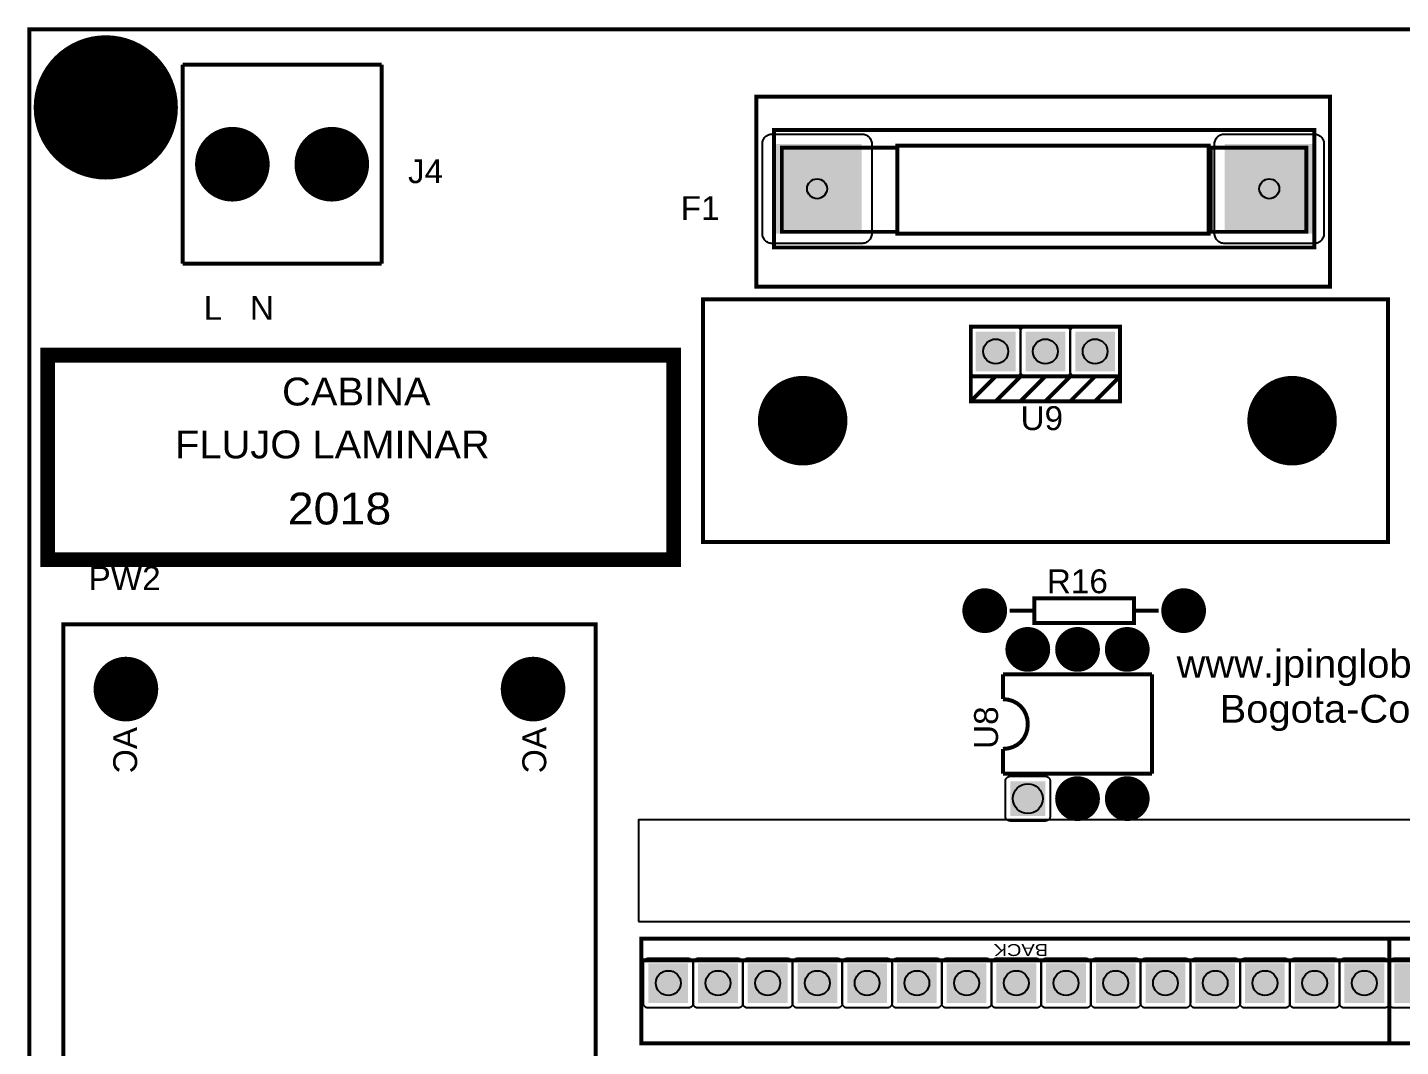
# Model space of a CAD drawing. Header units: inches. Extents: x -2.6 to 2.6, y -2.07 to 2.07.
# Drawn here: x -2.601 to 0.161, y 0.022 to 2.071 of the extents above; entities that cross this region are included whole.
import ezdxf

# ---------------------------------------------------------------- set-up
doc = ezdxf.new("R2010")
doc.units = ezdxf.units.IN
doc.layers.get('0').update_dxf_attribs({"linetype": 'CONTINUOUS'})

# ---------------------------------------------------------------- blocks, each defined once
blk = doc.blocks.new('EPAD')
at = {"const_width": 0.5}
blk.add_lwpolyline([(-0.25, 0, 1), (0.25, 0, 1)], format="xyb", close=True, dxfattribs=at)
blk = doc.blocks.new('RPAD')
blk.add_trace([(-0.5, -0.5), (-0.5, 0.5), (0.5, -0.5), (0.5, 0.5)])

msp = doc.modelspace()

# ---------------------------------------------------------------- linework, layer by layer
for points, const_width in [([(-2.596772, -1.972047), (2.596772, -1.972047), (2.596772, 2.066535), (-2.596772, 2.066535), (-2.596772, -1.972047)], 0.008), ([(-2.596772, -1.972047), (2.596772, -1.972047), (2.596772, 2.066535), (-2.596772, 2.066535), (-2.596772, -1.972047)], 0.008), ([(-2.596772, -1.972047), (2.596772, -1.972047), (2.596772, 2.066535), (-2.596772, 2.066535), (-2.596772, -1.972047)], 0.008), ([(-2.288685, 1.995543), (-2.288685, 1.595543)], 0.008), ([(-2.288685, 1.995543), (-1.888685, 1.995543)], 0.008), ([(-2.288685, 1.995543), (-2.288685, 1.595543)], 0.008), ([(-2.288685, 1.995543), (-1.888685, 1.995543)], 0.008), ([(-2.288685, 1.995543), (-2.288685, 1.595543)], 0.008), ([(-2.288685, 1.995543), (-1.888685, 1.995543)], 0.008), ([(-1.888685, 1.995543), (-1.888685, 1.595543)], 0.008), ([(-1.888685, 1.995543), (-1.888685, 1.595543)], 0.008), ([(-1.888685, 1.995543), (-1.888685, 1.595543)], 0.008), ([(-1.134787, 1.549433), (0.018756, 1.549433), (0.018756, 1.931323), (-1.134787, 1.931323), (-1.134787, 1.549433)], 0.008), ([(-1.134787, 1.549433), (0.018756, 1.549433), (0.018756, 1.931323), (-1.134787, 1.931323), (-1.134787, 1.549433)], 0.008), ([(-1.134787, 1.549433), (0.018756, 1.549433), (0.018756, 1.931323), (-1.134787, 1.931323), (-1.134787, 1.549433)], 0.008), ([(-1.099354, 1.628173), (-0.01274, 1.628173), (-0.01274, 1.864394), (-1.099354, 1.864394), (-1.099354, 1.628173)], 0.008), ([(-1.099354, 1.628173), (-0.01274, 1.628173), (-0.01274, 1.864394), (-1.099354, 1.864394), (-1.099354, 1.628173)], 0.008), ([(-1.099354, 1.628173), (-0.01274, 1.628173), (-0.01274, 1.864394), (-1.099354, 1.864394), (-1.099354, 1.628173)], 0.008), ([(-1.083606, 1.659669), (-0.851323, 1.659669), (-0.851323, 1.828961), (-1.083606, 1.828961), (-1.083606, 1.659669)], 0.008), ([(-1.083606, 1.659669), (-0.851323, 1.659669), (-0.851323, 1.828961), (-1.083606, 1.828961), (-1.083606, 1.659669)], 0.008), ([(-1.083606, 1.659669), (-0.851323, 1.659669), (-0.851323, 1.828961), (-1.083606, 1.828961), (-1.083606, 1.659669)], 0.008), ([(-0.851323, 1.655732), (-0.225339, 1.655732), (-0.225339, 1.832898), (-0.851323, 1.832898), (-0.851323, 1.655732)], 0.008), ([(-0.851323, 1.655732), (-0.225339, 1.655732), (-0.225339, 1.832898), (-0.851323, 1.832898), (-0.851323, 1.655732)], 0.008), ([(-0.851323, 1.655732), (-0.225339, 1.655732), (-0.225339, 1.832898), (-0.851323, 1.832898), (-0.851323, 1.655732)], 0.008), ([(-0.221402, 1.659669), (-0.028488, 1.659669), (-0.028488, 1.828961), (-0.221402, 1.828961), (-0.221402, 1.659669)], 0.008), ([(-0.221402, 1.659669), (-0.028488, 1.659669), (-0.028488, 1.828961), (-0.221402, 1.828961), (-0.221402, 1.659669)], 0.008), ([(-0.221402, 1.659669), (-0.028488, 1.659669), (-0.028488, 1.828961), (-0.221402, 1.828961), (-0.221402, 1.659669)], 0.008), ([(-2.288685, 1.595543), (-1.888685, 1.595543)], 0.008), ([(-2.288685, 1.595543), (-1.888685, 1.595543)], 0.008), ([(-2.288685, 1.595543), (-1.888685, 1.595543)], 0.008), ([(-1.242441, 1.035827), (0.135512, 1.035827), (0.135512, 1.524016), (-1.242441, 1.524016), (-1.242441, 1.035827)], 0.008), ([(-1.242441, 1.035827), (0.135512, 1.035827), (0.135512, 1.524016), (-1.242441, 1.524016), (-1.242441, 1.035827)], 0.008), ([(-1.242441, 1.035827), (0.135512, 1.035827), (0.135512, 1.524016), (-1.242441, 1.524016), (-1.242441, 1.035827)], 0.008), ([(-0.703465, 1.369094), (-0.403465, 1.369094), (-0.403465, 1.469094), (-0.703465, 1.469094), (-0.703465, 1.369094)], 0.008), ([(-0.703465, 1.369094), (-0.403465, 1.369094), (-0.403465, 1.469094), (-0.703465, 1.469094), (-0.703465, 1.369094)], 0.008), ([(-0.703465, 1.369094), (-0.403465, 1.369094), (-0.403465, 1.469094), (-0.703465, 1.469094), (-0.703465, 1.369094)], 0.008), ([(-2.56011, 1.000535), (-1.301197, 1.000535), (-1.301197, 1.411535), (-2.56011, 1.411535), (-2.56011, 1.000535)], 0.03), ([(-2.56011, 1.000535), (-1.301197, 1.000535), (-1.301197, 1.411535), (-2.56011, 1.411535), (-2.56011, 1.000535)], 0.03), ([(-2.56011, 1.000535), (-1.301197, 1.000535), (-1.301197, 1.411535), (-2.56011, 1.411535), (-2.56011, 1.000535)], 0.03), ([(-0.403465, 1.369094), (-0.403465, 1.319094), (-0.703465, 1.319094), (-0.703465, 1.369094)], 0.008), ([(-0.653465, 1.369094), (-0.703465, 1.319094)], 0.008), ([(-0.403465, 1.369094), (-0.403465, 1.319094), (-0.703465, 1.319094), (-0.703465, 1.369094)], 0.008), ([(-0.653465, 1.369094), (-0.703465, 1.319094)], 0.008), ([(-0.403465, 1.369094), (-0.403465, 1.319094), (-0.703465, 1.319094), (-0.703465, 1.369094)], 0.008), ([(-0.653465, 1.369094), (-0.703465, 1.319094)], 0.008), ([(-0.603465, 1.369094), (-0.653465, 1.319094)], 0.008), ([(-0.603465, 1.369094), (-0.653465, 1.319094)], 0.008), ([(-0.603465, 1.369094), (-0.653465, 1.319094)], 0.008), ([(-0.553465, 1.369094), (-0.603465, 1.319094)], 0.008), ([(-0.553465, 1.369094), (-0.603465, 1.319094)], 0.008), ([(-0.553465, 1.369094), (-0.603465, 1.319094)], 0.008), ([(-0.503465, 1.369094), (-0.553465, 1.319094)], 0.008), ([(-0.503465, 1.369094), (-0.553465, 1.319094)], 0.008), ([(-0.503465, 1.369094), (-0.553465, 1.319094)], 0.008), ([(-0.453465, 1.369094), (-0.503465, 1.319094)], 0.008), ([(-0.453465, 1.369094), (-0.503465, 1.319094)], 0.008), ([(-0.453465, 1.369094), (-0.503465, 1.319094)], 0.008), ([(-0.403465, 1.369094), (-0.453465, 1.319094)], 0.008), ([(-0.403465, 1.369094), (-0.453465, 1.319094)], 0.008), ([(-0.403465, 1.369094), (-0.453465, 1.319094)], 0.008), ([(-0.575512, 0.873031), (-0.375512, 0.873031), (-0.375512, 0.923031), (-0.575512, 0.923031), (-0.575512, 0.873031)], 0.008), ([(-0.575512, 0.873031), (-0.375512, 0.873031), (-0.375512, 0.923031), (-0.575512, 0.923031), (-0.575512, 0.873031)], 0.008), ([(-0.575512, 0.873031), (-0.375512, 0.873031), (-0.375512, 0.923031), (-0.575512, 0.923031), (-0.575512, 0.873031)], 0.008), ([(-0.625512, 0.898031), (-0.575512, 0.898031)], 0.008), ([(-0.625512, 0.898031), (-0.575512, 0.898031)], 0.008), ([(-0.625512, 0.898031), (-0.575512, 0.898031)], 0.008), ([(-0.375512, 0.898031), (-0.325512, 0.898031)], 0.008), ([(-0.375512, 0.898031), (-0.325512, 0.898031)], 0.008), ([(-0.375512, 0.898031), (-0.325512, 0.898031)], 0.008), ([(-2.528756, -1.192772), (-1.45789, -1.192772), (-1.45789, 0.87022), (-2.528756, 0.87022), (-2.528756, -1.192772)], 0.008), ([(-2.528756, -1.192772), (-1.45789, -1.192772), (-1.45789, 0.87022), (-2.528756, 0.87022), (-2.528756, -1.192772)], 0.008), ([(-2.528756, -1.192772), (-1.45789, -1.192772), (-1.45789, 0.87022), (-2.528756, 0.87022), (-2.528756, -1.192772)], 0.008), ([(-0.638898, 0.720079), (-0.638898, 0.770079)], 0.008), ([(-0.638898, 0.770079), (-0.338898, 0.770079)], 0.008), ([(-0.638898, 0.720079), (-0.638898, 0.770079)], 0.008), ([(-0.638898, 0.770079), (-0.338898, 0.770079)], 0.008), ([(-0.638898, 0.720079), (-0.638898, 0.770079)], 0.008), ([(-0.638898, 0.770079), (-0.338898, 0.770079)], 0.008), ([(-0.338898, 0.570079), (-0.338898, 0.770079)], 0.008), ([(-0.338898, 0.570079), (-0.338898, 0.770079)], 0.008), ([(-0.338898, 0.570079), (-0.338898, 0.770079)], 0.008), ([(-0.588898, 0.670079), (-0.589857, 0.680266), (-0.592632, 0.689704), (-0.597072, 0.698204), (-0.603023, 0.705579), (-0.610333, 0.711641), (-0.618851, 0.716204), (-0.628423, 0.719079), (-0.638898, 0.720079)], 0.008), ([(-0.588898, 0.670079), (-0.589857, 0.680266), (-0.592632, 0.689704), (-0.597072, 0.698204), (-0.603023, 0.705579), (-0.610333, 0.711641), (-0.618851, 0.716204), (-0.628423, 0.719079), (-0.638898, 0.720079)], 0.008), ([(-0.588898, 0.670079), (-0.589857, 0.680266), (-0.592632, 0.689704), (-0.597072, 0.698204), (-0.603023, 0.705579), (-0.610333, 0.711641), (-0.618851, 0.716204), (-0.628423, 0.719079), (-0.638898, 0.720079)], 0.008), ([(-0.588898, 0.670079), (-0.589857, 0.659604), (-0.592632, 0.650032), (-0.597072, 0.641514), (-0.603023, 0.634204), (-0.610333, 0.628253), (-0.618851, 0.623813), (-0.628423, 0.621038), (-0.638898, 0.620079)], 0.008), ([(-0.588898, 0.670079), (-0.589857, 0.659604), (-0.592632, 0.650032), (-0.597072, 0.641514), (-0.603023, 0.634204), (-0.610333, 0.628253), (-0.618851, 0.623813), (-0.628423, 0.621038), (-0.638898, 0.620079)], 0.008), ([(-0.588898, 0.670079), (-0.589857, 0.659604), (-0.592632, 0.650032), (-0.597072, 0.641514), (-0.603023, 0.634204), (-0.610333, 0.628253), (-0.618851, 0.623813), (-0.628423, 0.621038), (-0.638898, 0.620079)], 0.008), ([(-0.638898, 0.570079), (-0.638898, 0.620079)], 0.008), ([(-0.638898, 0.570079), (-0.638898, 0.620079)], 0.008), ([(-0.638898, 0.570079), (-0.638898, 0.620079)], 0.008), ([(-0.638898, 0.570079), (-0.338898, 0.570079)], 0.008), ([(-0.638898, 0.570079), (-0.338898, 0.570079)], 0.008), ([(-0.638898, 0.570079), (-0.338898, 0.570079)], 0.008), ([(-1.366008, 0.028323), (0.237992, 0.028323), (0.237992, 0.238559), (-1.366008, 0.238559), (-1.366008, 0.028323)], 0.008), ([(-1.366008, 0.028323), (0.237992, 0.028323), (0.237992, 0.238559), (-1.366008, 0.238559), (-1.366008, 0.028323)], 0.008), ([(-1.366008, 0.028323), (0.237992, 0.028323), (0.237992, 0.238559), (-1.366008, 0.238559), (-1.366008, 0.028323)], 0.008), ([(0.137992, 0.03226), (0.137992, 0.234622)], 0.008), ([(0.137992, 0.03226), (0.137992, 0.234622)], 0.008), ([(0.137992, 0.03226), (0.137992, 0.234622)], 0.008), ([(0.235236, 0.195252), (-1.363189, 0.195252)], 0.008), ([(0.235236, 0.195252), (-1.363189, 0.195252)], 0.008), ([(0.235236, 0.195252), (-1.363189, 0.195252)], 0.008)]:
    msp.add_lwpolyline(points, dxfattribs=dict(const_width=const_width))
for points in [[(-1.10274, 1.856283), (-0.92274, 1.856283), (-0.920661, 1.856182), (-0.918651, 1.855885), (-0.916717, 1.855402), (-0.914869, 1.854741), (-0.913117, 1.853911), (-0.911468, 1.852922), (-0.909933, 1.851782), (-0.908521, 1.850502), (-0.907241, 1.84909), (-0.906102, 1.847556), (-0.905113, 1.845907), (-0.904283, 1.844155), (-0.903622, 1.842307), (-0.903138, 1.840373), (-0.902841, 1.838362), (-0.90274, 1.836283), (-0.90274, 1.656283), (-0.902841, 1.654205), (-0.903138, 1.652194), (-0.903622, 1.65026), (-0.904283, 1.648412), (-0.905113, 1.64666), (-0.906102, 1.645011), (-0.907241, 1.643477), (-0.908521, 1.642065), (-0.909933, 1.640785), (-0.911468, 1.639645), (-0.913117, 1.638656), (-0.914869, 1.637826), (-0.916717, 1.637165), (-0.918651, 1.636681), (-0.920661, 1.636385), (-0.92274, 1.636283), (-1.10274, 1.636283), (-1.104819, 1.636385), (-1.10683, 1.636681), (-1.108763, 1.637165), (-1.110611, 1.637826), (-1.112364, 1.638656), (-1.114012, 1.639645), (-1.115547, 1.640785), (-1.116959, 1.642065), (-1.118239, 1.643477), (-1.119378, 1.645011), (-1.120367, 1.64666), (-1.121197, 1.648412), (-1.121859, 1.65026), (-1.122342, 1.652194), (-1.122639, 1.654205), (-1.12274, 1.656283), (-1.12274, 1.836283), (-1.122639, 1.838362), (-1.122342, 1.840373), (-1.121859, 1.842307), (-1.121197, 1.844155), (-1.120367, 1.845907), (-1.119378, 1.847556), (-1.118239, 1.84909), (-1.116959, 1.850502), (-1.115547, 1.851782), (-1.114012, 1.852922), (-1.112364, 1.853911), (-1.110611, 1.854741), (-1.108763, 1.855402), (-1.10683, 1.855885), (-1.104819, 1.856182), (-1.10274, 1.856283)], [(-0.193291, 1.856283), (-0.013291, 1.856283), (-0.011213, 1.856182), (-0.009202, 1.855885), (-0.007268, 1.855402), (-0.00542, 1.854741), (-0.003668, 1.853911), (-0.002019, 1.852922), (-0.000485, 1.851782), (0.000928, 1.850502), (0.002208, 1.84909), (0.003347, 1.847556), (0.004336, 1.845907), (0.005166, 1.844155), (0.005827, 1.842307), (0.006311, 1.840373), (0.006607, 1.838362), (0.006709, 1.836283), (0.006709, 1.656283), (0.006607, 1.654205), (0.006311, 1.652194), (0.005827, 1.65026), (0.005166, 1.648412), (0.004336, 1.64666), (0.003347, 1.645011), (0.002208, 1.643477), (0.000928, 1.642065), (-0.000485, 1.640785), (-0.002019, 1.639645), (-0.003668, 1.638656), (-0.00542, 1.637826), (-0.007268, 1.637165), (-0.009202, 1.636681), (-0.011213, 1.636385), (-0.013291, 1.636283), (-0.193291, 1.636283), (-0.19537, 1.636385), (-0.197381, 1.636681), (-0.199315, 1.637165), (-0.201163, 1.637826), (-0.202915, 1.638656), (-0.204563, 1.639645), (-0.206098, 1.640785), (-0.20751, 1.642065), (-0.208791, 1.643477), (-0.20993, 1.645011), (-0.210919, 1.64666), (-0.211748, 1.648412), (-0.21241, 1.65026), (-0.212893, 1.652194), (-0.21319, 1.654205), (-0.213291, 1.656283), (-0.213291, 1.836283), (-0.21319, 1.838362), (-0.212893, 1.840373), (-0.21241, 1.842307), (-0.211748, 1.844155), (-0.210919, 1.845907), (-0.20993, 1.847556), (-0.208791, 1.84909), (-0.20751, 1.850502), (-0.206098, 1.851782), (-0.204563, 1.852922), (-0.202915, 1.853911), (-0.201163, 1.854741), (-0.199315, 1.855402), (-0.197381, 1.855885), (-0.19537, 1.856182), (-0.193291, 1.856283)], [(-0.613465, 1.369094), (-0.693465, 1.369094), (-0.694504, 1.369145), (-0.695509, 1.369293), (-0.696476, 1.369535), (-0.6974, 1.369866), (-0.698276, 1.370281), (-0.6991, 1.370776), (-0.699868, 1.371345), (-0.700574, 1.371985), (-0.701214, 1.372691), (-0.701783, 1.373459), (-0.702278, 1.374283), (-0.702693, 1.375159), (-0.703024, 1.376083), (-0.703266, 1.37705), (-0.703414, 1.378055), (-0.703465, 1.379094), (-0.703465, 1.459094), (-0.703414, 1.460134), (-0.703266, 1.461139), (-0.703024, 1.462106), (-0.702693, 1.46303), (-0.702278, 1.463906), (-0.701783, 1.46473), (-0.701214, 1.465498), (-0.700574, 1.466204), (-0.699868, 1.466844), (-0.6991, 1.467413), (-0.698276, 1.467908), (-0.6974, 1.468323), (-0.696476, 1.468654), (-0.695509, 1.468896), (-0.694504, 1.469044), (-0.693465, 1.469094), (-0.613465, 1.469094), (-0.612425, 1.469044), (-0.61142, 1.468896), (-0.610453, 1.468654), (-0.609529, 1.468323), (-0.608653, 1.467908), (-0.607829, 1.467413), (-0.607061, 1.466844), (-0.606355, 1.466204), (-0.605715, 1.465498), (-0.605146, 1.46473), (-0.604651, 1.463906), (-0.604236, 1.46303), (-0.603906, 1.462106), (-0.603663, 1.461139), (-0.603515, 1.460134), (-0.603465, 1.459094), (-0.603465, 1.379094), (-0.603515, 1.378055), (-0.603663, 1.37705), (-0.603906, 1.376083), (-0.604236, 1.375159), (-0.604651, 1.374283), (-0.605146, 1.373459), (-0.605715, 1.372691), (-0.606355, 1.371985), (-0.607061, 1.371345), (-0.607829, 1.370776), (-0.608653, 1.370281), (-0.609529, 1.369866), (-0.610453, 1.369535), (-0.61142, 1.369293), (-0.612425, 1.369145), (-0.613465, 1.369094)], [(-0.513465, 1.369094), (-0.593465, 1.369094), (-0.594504, 1.369145), (-0.595509, 1.369293), (-0.596476, 1.369535), (-0.5974, 1.369866), (-0.598276, 1.370281), (-0.5991, 1.370776), (-0.599868, 1.371345), (-0.600574, 1.371985), (-0.601214, 1.372691), (-0.601783, 1.373459), (-0.602278, 1.374283), (-0.602693, 1.375159), (-0.603024, 1.376083), (-0.603266, 1.37705), (-0.603414, 1.378055), (-0.603465, 1.379094), (-0.603465, 1.459094), (-0.603414, 1.460134), (-0.603266, 1.461139), (-0.603024, 1.462106), (-0.602693, 1.46303), (-0.602278, 1.463906), (-0.601783, 1.46473), (-0.601214, 1.465498), (-0.600574, 1.466204), (-0.599868, 1.466844), (-0.5991, 1.467413), (-0.598276, 1.467908), (-0.5974, 1.468323), (-0.596476, 1.468654), (-0.595509, 1.468896), (-0.594504, 1.469044), (-0.593465, 1.469094), (-0.513465, 1.469094), (-0.512425, 1.469044), (-0.51142, 1.468896), (-0.510453, 1.468654), (-0.509529, 1.468323), (-0.508653, 1.467908), (-0.507829, 1.467413), (-0.507061, 1.466844), (-0.506355, 1.466204), (-0.505715, 1.465498), (-0.505146, 1.46473), (-0.504651, 1.463906), (-0.504236, 1.46303), (-0.503906, 1.462106), (-0.503663, 1.461139), (-0.503515, 1.460134), (-0.503465, 1.459094), (-0.503465, 1.379094), (-0.503515, 1.378055), (-0.503663, 1.37705), (-0.503906, 1.376083), (-0.504236, 1.375159), (-0.504651, 1.374283), (-0.505146, 1.373459), (-0.505715, 1.372691), (-0.506355, 1.371985), (-0.507061, 1.371345), (-0.507829, 1.370776), (-0.508653, 1.370281), (-0.509529, 1.369866), (-0.510453, 1.369535), (-0.51142, 1.369293), (-0.512425, 1.369145), (-0.513465, 1.369094)], [(-0.413465, 1.369094), (-0.493465, 1.369094), (-0.494504, 1.369145), (-0.495509, 1.369293), (-0.496476, 1.369535), (-0.4974, 1.369866), (-0.498276, 1.370281), (-0.4991, 1.370776), (-0.499868, 1.371345), (-0.500574, 1.371985), (-0.501214, 1.372691), (-0.501783, 1.373459), (-0.502278, 1.374283), (-0.502693, 1.375159), (-0.503024, 1.376083), (-0.503266, 1.37705), (-0.503414, 1.378055), (-0.503465, 1.379094), (-0.503465, 1.459094), (-0.503414, 1.460134), (-0.503266, 1.461139), (-0.503024, 1.462106), (-0.502693, 1.46303), (-0.502278, 1.463906), (-0.501783, 1.46473), (-0.501214, 1.465498), (-0.500574, 1.466204), (-0.499868, 1.466844), (-0.4991, 1.467413), (-0.498276, 1.467908), (-0.4974, 1.468323), (-0.496476, 1.468654), (-0.495509, 1.468896), (-0.494504, 1.469044), (-0.493465, 1.469094), (-0.413465, 1.469094), (-0.412425, 1.469044), (-0.41142, 1.468896), (-0.410453, 1.468654), (-0.409529, 1.468323), (-0.408653, 1.467908), (-0.407829, 1.467413), (-0.407061, 1.466844), (-0.406355, 1.466204), (-0.405715, 1.465498), (-0.405146, 1.46473), (-0.404651, 1.463906), (-0.404236, 1.46303), (-0.403906, 1.462106), (-0.403663, 1.461139), (-0.403515, 1.460134), (-0.403465, 1.459094), (-0.403465, 1.379094), (-0.403515, 1.378055), (-0.403663, 1.37705), (-0.403906, 1.376083), (-0.404236, 1.375159), (-0.404651, 1.374283), (-0.405146, 1.373459), (-0.405715, 1.372691), (-0.406355, 1.371985), (-0.407061, 1.371345), (-0.407829, 1.370776), (-0.408653, 1.370281), (-0.409529, 1.369866), (-0.410453, 1.369535), (-0.41142, 1.369293), (-0.412425, 1.369145), (-0.413465, 1.369094)], [(-0.623898, 0.565079), (-0.553898, 0.565079), (-0.552858, 0.565028), (-0.551853, 0.56488), (-0.550886, 0.564638), (-0.549962, 0.564307), (-0.549086, 0.563893), (-0.548262, 0.563398), (-0.547494, 0.562828), (-0.546788, 0.562188), (-0.546148, 0.561482), (-0.545579, 0.560715), (-0.545084, 0.559891), (-0.544669, 0.559014), (-0.544339, 0.55809), (-0.544096, 0.557123), (-0.543948, 0.556118), (-0.543898, 0.555079), (-0.543898, 0.485079), (-0.543948, 0.484039), (-0.544096, 0.483034), (-0.544339, 0.482067), (-0.544669, 0.481143), (-0.545084, 0.480267), (-0.545579, 0.479443), (-0.546148, 0.478676), (-0.546788, 0.477969), (-0.547494, 0.477329), (-0.548262, 0.47676), (-0.549086, 0.476265), (-0.549962, 0.47585), (-0.550886, 0.47552), (-0.551853, 0.475278), (-0.552858, 0.475129), (-0.553898, 0.475079), (-0.623898, 0.475079), (-0.624937, 0.475129), (-0.625942, 0.475278), (-0.626909, 0.47552), (-0.627833, 0.47585), (-0.628709, 0.476265), (-0.629533, 0.47676), (-0.630301, 0.477329), (-0.631007, 0.477969), (-0.631647, 0.478676), (-0.632217, 0.479443), (-0.632711, 0.480267), (-0.633126, 0.481143), (-0.633457, 0.482067), (-0.633699, 0.483034), (-0.633847, 0.484039), (-0.633898, 0.485079), (-0.633898, 0.555079), (-0.633847, 0.556118), (-0.633699, 0.557123), (-0.633457, 0.55809), (-0.633126, 0.559014), (-0.632711, 0.559891), (-0.632217, 0.560715), (-0.631647, 0.561482), (-0.631007, 0.562188), (-0.630301, 0.562828), (-0.629533, 0.563398), (-0.628709, 0.563893), (-0.627833, 0.564307), (-0.626909, 0.564638), (-0.625942, 0.56488), (-0.624937, 0.565028), (-0.623898, 0.565079)], [(-1.272008, 0.099189), (-1.352008, 0.099189), (-1.353047, 0.099239), (-1.354052, 0.099388), (-1.355019, 0.09963), (-1.355943, 0.099961), (-1.35682, 0.100375), (-1.357644, 0.10087), (-1.358411, 0.101439), (-1.359117, 0.10208), (-1.359757, 0.102786), (-1.360327, 0.103553), (-1.360821, 0.104377), (-1.361236, 0.105254), (-1.361567, 0.106178), (-1.361809, 0.107144), (-1.361957, 0.10815), (-1.362008, 0.109189), (-1.362008, 0.189189), (-1.361957, 0.190228), (-1.361809, 0.191233), (-1.361567, 0.1922), (-1.361236, 0.193124), (-1.360821, 0.194001), (-1.360327, 0.194825), (-1.359757, 0.195592), (-1.359117, 0.196298), (-1.358411, 0.196939), (-1.357644, 0.197508), (-1.35682, 0.198003), (-1.355943, 0.198417), (-1.355019, 0.198748), (-1.354052, 0.19899), (-1.353047, 0.199139), (-1.352008, 0.199189), (-1.272008, 0.199189), (-1.270969, 0.199139), (-1.269963, 0.19899), (-1.268996, 0.198748), (-1.268072, 0.198417), (-1.267196, 0.198003), (-1.266372, 0.197508), (-1.265604, 0.196939), (-1.264898, 0.196298), (-1.264258, 0.195592), (-1.263689, 0.194825), (-1.263194, 0.194001), (-1.26278, 0.193124), (-1.262449, 0.1922), (-1.262207, 0.191233), (-1.262058, 0.190228), (-1.262008, 0.189189), (-1.262008, 0.109189), (-1.262058, 0.10815), (-1.262207, 0.107144), (-1.262449, 0.106178), (-1.26278, 0.105254), (-1.263194, 0.104377), (-1.263689, 0.103553), (-1.264258, 0.102786), (-1.264898, 0.10208), (-1.265604, 0.101439), (-1.266372, 0.10087), (-1.267196, 0.100375), (-1.268072, 0.099961), (-1.268996, 0.09963), (-1.269963, 0.099388), (-1.270969, 0.099239), (-1.272008, 0.099189)], [(-1.172008, 0.099189), (-1.252008, 0.099189), (-1.253047, 0.099239), (-1.254052, 0.099388), (-1.255019, 0.09963), (-1.255943, 0.099961), (-1.25682, 0.100375), (-1.257644, 0.10087), (-1.258411, 0.101439), (-1.259117, 0.10208), (-1.259757, 0.102786), (-1.260327, 0.103553), (-1.260821, 0.104377), (-1.261236, 0.105254), (-1.261567, 0.106178), (-1.261809, 0.107144), (-1.261957, 0.10815), (-1.262008, 0.109189), (-1.262008, 0.189189), (-1.261957, 0.190228), (-1.261809, 0.191233), (-1.261567, 0.1922), (-1.261236, 0.193124), (-1.260821, 0.194001), (-1.260327, 0.194825), (-1.259757, 0.195592), (-1.259117, 0.196298), (-1.258411, 0.196939), (-1.257644, 0.197508), (-1.25682, 0.198003), (-1.255943, 0.198417), (-1.255019, 0.198748), (-1.254052, 0.19899), (-1.253047, 0.199139), (-1.252008, 0.199189), (-1.172008, 0.199189), (-1.170969, 0.199139), (-1.169963, 0.19899), (-1.168996, 0.198748), (-1.168072, 0.198417), (-1.167196, 0.198003), (-1.166372, 0.197508), (-1.165604, 0.196939), (-1.164898, 0.196298), (-1.164258, 0.195592), (-1.163689, 0.194825), (-1.163194, 0.194001), (-1.16278, 0.193124), (-1.162449, 0.1922), (-1.162207, 0.191233), (-1.162058, 0.190228), (-1.162008, 0.189189), (-1.162008, 0.109189), (-1.162058, 0.10815), (-1.162207, 0.107144), (-1.162449, 0.106178), (-1.16278, 0.105254), (-1.163194, 0.104377), (-1.163689, 0.103553), (-1.164258, 0.102786), (-1.164898, 0.10208), (-1.165604, 0.101439), (-1.166372, 0.10087), (-1.167196, 0.100375), (-1.168072, 0.099961), (-1.168996, 0.09963), (-1.169963, 0.099388), (-1.170969, 0.099239), (-1.172008, 0.099189)], [(-1.072008, 0.099189), (-1.152008, 0.099189), (-1.153047, 0.099239), (-1.154052, 0.099388), (-1.155019, 0.09963), (-1.155943, 0.099961), (-1.15682, 0.100375), (-1.157644, 0.10087), (-1.158411, 0.101439), (-1.159117, 0.10208), (-1.159757, 0.102786), (-1.160327, 0.103553), (-1.160821, 0.104377), (-1.161236, 0.105254), (-1.161567, 0.106178), (-1.161809, 0.107144), (-1.161957, 0.10815), (-1.162008, 0.109189), (-1.162008, 0.189189), (-1.161957, 0.190228), (-1.161809, 0.191233), (-1.161567, 0.1922), (-1.161236, 0.193124), (-1.160821, 0.194001), (-1.160327, 0.194825), (-1.159757, 0.195592), (-1.159117, 0.196298), (-1.158411, 0.196939), (-1.157644, 0.197508), (-1.15682, 0.198003), (-1.155943, 0.198417), (-1.155019, 0.198748), (-1.154052, 0.19899), (-1.153047, 0.199139), (-1.152008, 0.199189), (-1.072008, 0.199189), (-1.070969, 0.199139), (-1.069963, 0.19899), (-1.068996, 0.198748), (-1.068072, 0.198417), (-1.067196, 0.198003), (-1.066372, 0.197508), (-1.065604, 0.196939), (-1.064898, 0.196298), (-1.064258, 0.195592), (-1.063689, 0.194825), (-1.063194, 0.194001), (-1.06278, 0.193124), (-1.062449, 0.1922), (-1.062207, 0.191233), (-1.062058, 0.190228), (-1.062008, 0.189189), (-1.062008, 0.109189), (-1.062058, 0.10815), (-1.062207, 0.107144), (-1.062449, 0.106178), (-1.06278, 0.105254), (-1.063194, 0.104377), (-1.063689, 0.103553), (-1.064258, 0.102786), (-1.064898, 0.10208), (-1.065604, 0.101439), (-1.066372, 0.10087), (-1.067196, 0.100375), (-1.068072, 0.099961), (-1.068996, 0.09963), (-1.069963, 0.099388), (-1.070969, 0.099239), (-1.072008, 0.099189)], [(-0.972008, 0.099189), (-1.052008, 0.099189), (-1.053047, 0.099239), (-1.054052, 0.099388), (-1.055019, 0.09963), (-1.055943, 0.099961), (-1.05682, 0.100375), (-1.057644, 0.10087), (-1.058411, 0.101439), (-1.059117, 0.10208), (-1.059757, 0.102786), (-1.060327, 0.103553), (-1.060821, 0.104377), (-1.061236, 0.105254), (-1.061567, 0.106178), (-1.061809, 0.107144), (-1.061957, 0.10815), (-1.062008, 0.109189), (-1.062008, 0.189189), (-1.061957, 0.190228), (-1.061809, 0.191233), (-1.061567, 0.1922), (-1.061236, 0.193124), (-1.060821, 0.194001), (-1.060327, 0.194825), (-1.059757, 0.195592), (-1.059117, 0.196298), (-1.058411, 0.196939), (-1.057644, 0.197508), (-1.05682, 0.198003), (-1.055943, 0.198417), (-1.055019, 0.198748), (-1.054052, 0.19899), (-1.053047, 0.199139), (-1.052008, 0.199189), (-0.972008, 0.199189), (-0.970969, 0.199139), (-0.969963, 0.19899), (-0.968996, 0.198748), (-0.968072, 0.198417), (-0.967196, 0.198003), (-0.966372, 0.197508), (-0.965604, 0.196939), (-0.964898, 0.196298), (-0.964258, 0.195592), (-0.963689, 0.194825), (-0.963194, 0.194001), (-0.96278, 0.193124), (-0.962449, 0.1922), (-0.962207, 0.191233), (-0.962058, 0.190228), (-0.962008, 0.189189), (-0.962008, 0.109189), (-0.962058, 0.10815), (-0.962207, 0.107144), (-0.962449, 0.106178), (-0.96278, 0.105254), (-0.963194, 0.104377), (-0.963689, 0.103553), (-0.964258, 0.102786), (-0.964898, 0.10208), (-0.965604, 0.101439), (-0.966372, 0.10087), (-0.967196, 0.100375), (-0.968072, 0.099961), (-0.968996, 0.09963), (-0.969963, 0.099388), (-0.970969, 0.099239), (-0.972008, 0.099189)], [(-0.872008, 0.099189), (-0.952008, 0.099189), (-0.953047, 0.099239), (-0.954052, 0.099388), (-0.955019, 0.09963), (-0.955943, 0.099961), (-0.95682, 0.100375), (-0.957644, 0.10087), (-0.958411, 0.101439), (-0.959117, 0.10208), (-0.959757, 0.102786), (-0.960327, 0.103553), (-0.960821, 0.104377), (-0.961236, 0.105254), (-0.961567, 0.106178), (-0.961809, 0.107144), (-0.961957, 0.10815), (-0.962008, 0.109189), (-0.962008, 0.189189), (-0.961957, 0.190228), (-0.961809, 0.191233), (-0.961567, 0.1922), (-0.961236, 0.193124), (-0.960821, 0.194001), (-0.960327, 0.194825), (-0.959757, 0.195592), (-0.959117, 0.196298), (-0.958411, 0.196939), (-0.957644, 0.197508), (-0.95682, 0.198003), (-0.955943, 0.198417), (-0.955019, 0.198748), (-0.954052, 0.19899), (-0.953047, 0.199139), (-0.952008, 0.199189), (-0.872008, 0.199189), (-0.870969, 0.199139), (-0.869963, 0.19899), (-0.868996, 0.198748), (-0.868072, 0.198417), (-0.867196, 0.198003), (-0.866372, 0.197508), (-0.865604, 0.196939), (-0.864898, 0.196298), (-0.864258, 0.195592), (-0.863689, 0.194825), (-0.863194, 0.194001), (-0.86278, 0.193124), (-0.862449, 0.1922), (-0.862207, 0.191233), (-0.862058, 0.190228), (-0.862008, 0.189189), (-0.862008, 0.109189), (-0.862058, 0.10815), (-0.862207, 0.107144), (-0.862449, 0.106178), (-0.86278, 0.105254), (-0.863194, 0.104377), (-0.863689, 0.103553), (-0.864258, 0.102786), (-0.864898, 0.10208), (-0.865604, 0.101439), (-0.866372, 0.10087), (-0.867196, 0.100375), (-0.868072, 0.099961), (-0.868996, 0.09963), (-0.869963, 0.099388), (-0.870969, 0.099239), (-0.872008, 0.099189)], [(-0.772008, 0.099189), (-0.852008, 0.099189), (-0.853047, 0.099239), (-0.854052, 0.099388), (-0.855019, 0.09963), (-0.855943, 0.099961), (-0.85682, 0.100375), (-0.857644, 0.10087), (-0.858411, 0.101439), (-0.859117, 0.10208), (-0.859757, 0.102786), (-0.860327, 0.103553), (-0.860821, 0.104377), (-0.861236, 0.105254), (-0.861567, 0.106178), (-0.861809, 0.107144), (-0.861957, 0.10815), (-0.862008, 0.109189), (-0.862008, 0.189189), (-0.861957, 0.190228), (-0.861809, 0.191233), (-0.861567, 0.1922), (-0.861236, 0.193124), (-0.860821, 0.194001), (-0.860327, 0.194825), (-0.859757, 0.195592), (-0.859117, 0.196298), (-0.858411, 0.196939), (-0.857644, 0.197508), (-0.85682, 0.198003), (-0.855943, 0.198417), (-0.855019, 0.198748), (-0.854052, 0.19899), (-0.853047, 0.199139), (-0.852008, 0.199189), (-0.772008, 0.199189), (-0.770969, 0.199139), (-0.769963, 0.19899), (-0.768996, 0.198748), (-0.768072, 0.198417), (-0.767196, 0.198003), (-0.766372, 0.197508), (-0.765604, 0.196939), (-0.764898, 0.196298), (-0.764258, 0.195592), (-0.763689, 0.194825), (-0.763194, 0.194001), (-0.76278, 0.193124), (-0.762449, 0.1922), (-0.762207, 0.191233), (-0.762058, 0.190228), (-0.762008, 0.189189), (-0.762008, 0.109189), (-0.762058, 0.10815), (-0.762207, 0.107144), (-0.762449, 0.106178), (-0.76278, 0.105254), (-0.763194, 0.104377), (-0.763689, 0.103553), (-0.764258, 0.102786), (-0.764898, 0.10208), (-0.765604, 0.101439), (-0.766372, 0.10087), (-0.767196, 0.100375), (-0.768072, 0.099961), (-0.768996, 0.09963), (-0.769963, 0.099388), (-0.770969, 0.099239), (-0.772008, 0.099189)], [(-0.672008, 0.099189), (-0.752008, 0.099189), (-0.753047, 0.099239), (-0.754052, 0.099388), (-0.755019, 0.09963), (-0.755943, 0.099961), (-0.75682, 0.100375), (-0.757644, 0.10087), (-0.758411, 0.101439), (-0.759117, 0.10208), (-0.759757, 0.102786), (-0.760327, 0.103553), (-0.760821, 0.104377), (-0.761236, 0.105254), (-0.761567, 0.106178), (-0.761809, 0.107144), (-0.761957, 0.10815), (-0.762008, 0.109189), (-0.762008, 0.189189), (-0.761957, 0.190228), (-0.761809, 0.191233), (-0.761567, 0.1922), (-0.761236, 0.193124), (-0.760821, 0.194001), (-0.760327, 0.194825), (-0.759757, 0.195592), (-0.759117, 0.196298), (-0.758411, 0.196939), (-0.757644, 0.197508), (-0.75682, 0.198003), (-0.755943, 0.198417), (-0.755019, 0.198748), (-0.754052, 0.19899), (-0.753047, 0.199139), (-0.752008, 0.199189), (-0.672008, 0.199189), (-0.670969, 0.199139), (-0.669963, 0.19899), (-0.668996, 0.198748), (-0.668072, 0.198417), (-0.667196, 0.198003), (-0.666372, 0.197508), (-0.665604, 0.196939), (-0.664898, 0.196298), (-0.664258, 0.195592), (-0.663689, 0.194825), (-0.663194, 0.194001), (-0.66278, 0.193124), (-0.662449, 0.1922), (-0.662207, 0.191233), (-0.662058, 0.190228), (-0.662008, 0.189189), (-0.662008, 0.109189), (-0.662058, 0.10815), (-0.662207, 0.107144), (-0.662449, 0.106178), (-0.66278, 0.105254), (-0.663194, 0.104377), (-0.663689, 0.103553), (-0.664258, 0.102786), (-0.664898, 0.10208), (-0.665604, 0.101439), (-0.666372, 0.10087), (-0.667196, 0.100375), (-0.668072, 0.099961), (-0.668996, 0.09963), (-0.669963, 0.099388), (-0.670969, 0.099239), (-0.672008, 0.099189)], [(-0.572008, 0.099189), (-0.652008, 0.099189), (-0.653047, 0.099239), (-0.654052, 0.099388), (-0.655019, 0.09963), (-0.655943, 0.099961), (-0.65682, 0.100375), (-0.657644, 0.10087), (-0.658411, 0.101439), (-0.659117, 0.10208), (-0.659757, 0.102786), (-0.660327, 0.103553), (-0.660821, 0.104377), (-0.661236, 0.105254), (-0.661567, 0.106178), (-0.661809, 0.107144), (-0.661957, 0.10815), (-0.662008, 0.109189), (-0.662008, 0.189189), (-0.661957, 0.190228), (-0.661809, 0.191233), (-0.661567, 0.1922), (-0.661236, 0.193124), (-0.660821, 0.194001), (-0.660327, 0.194825), (-0.659757, 0.195592), (-0.659117, 0.196298), (-0.658411, 0.196939), (-0.657644, 0.197508), (-0.65682, 0.198003), (-0.655943, 0.198417), (-0.655019, 0.198748), (-0.654052, 0.19899), (-0.653047, 0.199139), (-0.652008, 0.199189), (-0.572008, 0.199189), (-0.570969, 0.199139), (-0.569963, 0.19899), (-0.568996, 0.198748), (-0.568072, 0.198417), (-0.567196, 0.198003), (-0.566372, 0.197508), (-0.565604, 0.196939), (-0.564898, 0.196298), (-0.564258, 0.195592), (-0.563689, 0.194825), (-0.563194, 0.194001), (-0.56278, 0.193124), (-0.562449, 0.1922), (-0.562207, 0.191233), (-0.562058, 0.190228), (-0.562008, 0.189189), (-0.562008, 0.109189), (-0.562058, 0.10815), (-0.562207, 0.107144), (-0.562449, 0.106178), (-0.56278, 0.105254), (-0.563194, 0.104377), (-0.563689, 0.103553), (-0.564258, 0.102786), (-0.564898, 0.10208), (-0.565604, 0.101439), (-0.566372, 0.10087), (-0.567196, 0.100375), (-0.568072, 0.099961), (-0.568996, 0.09963), (-0.569963, 0.099388), (-0.570969, 0.099239), (-0.572008, 0.099189)], [(-0.472008, 0.099189), (-0.552008, 0.099189), (-0.553047, 0.099239), (-0.554052, 0.099388), (-0.555019, 0.09963), (-0.555943, 0.099961), (-0.55682, 0.100375), (-0.557644, 0.10087), (-0.558411, 0.101439), (-0.559117, 0.10208), (-0.559757, 0.102786), (-0.560327, 0.103553), (-0.560821, 0.104377), (-0.561236, 0.105254), (-0.561567, 0.106178), (-0.561809, 0.107144), (-0.561957, 0.10815), (-0.562008, 0.109189), (-0.562008, 0.189189), (-0.561957, 0.190228), (-0.561809, 0.191233), (-0.561567, 0.1922), (-0.561236, 0.193124), (-0.560821, 0.194001), (-0.560327, 0.194825), (-0.559757, 0.195592), (-0.559117, 0.196298), (-0.558411, 0.196939), (-0.557644, 0.197508), (-0.55682, 0.198003), (-0.555943, 0.198417), (-0.555019, 0.198748), (-0.554052, 0.19899), (-0.553047, 0.199139), (-0.552008, 0.199189), (-0.472008, 0.199189), (-0.470969, 0.199139), (-0.469963, 0.19899), (-0.468996, 0.198748), (-0.468072, 0.198417), (-0.467196, 0.198003), (-0.466372, 0.197508), (-0.465604, 0.196939), (-0.464898, 0.196298), (-0.464258, 0.195592), (-0.463689, 0.194825), (-0.463194, 0.194001), (-0.46278, 0.193124), (-0.462449, 0.1922), (-0.462207, 0.191233), (-0.462058, 0.190228), (-0.462008, 0.189189), (-0.462008, 0.109189), (-0.462058, 0.10815), (-0.462207, 0.107144), (-0.462449, 0.106178), (-0.46278, 0.105254), (-0.463194, 0.104377), (-0.463689, 0.103553), (-0.464258, 0.102786), (-0.464898, 0.10208), (-0.465604, 0.101439), (-0.466372, 0.10087), (-0.467196, 0.100375), (-0.468072, 0.099961), (-0.468996, 0.09963), (-0.469963, 0.099388), (-0.470969, 0.099239), (-0.472008, 0.099189)], [(-0.372008, 0.099189), (-0.452008, 0.099189), (-0.453047, 0.099239), (-0.454052, 0.099388), (-0.455019, 0.09963), (-0.455943, 0.099961), (-0.45682, 0.100375), (-0.457644, 0.10087), (-0.458411, 0.101439), (-0.459117, 0.10208), (-0.459757, 0.102786), (-0.460327, 0.103553), (-0.460821, 0.104377), (-0.461236, 0.105254), (-0.461567, 0.106178), (-0.461809, 0.107144), (-0.461957, 0.10815), (-0.462008, 0.109189), (-0.462008, 0.189189), (-0.461957, 0.190228), (-0.461809, 0.191233), (-0.461567, 0.1922), (-0.461236, 0.193124), (-0.460821, 0.194001), (-0.460327, 0.194825), (-0.459757, 0.195592), (-0.459117, 0.196298), (-0.458411, 0.196939), (-0.457644, 0.197508), (-0.45682, 0.198003), (-0.455943, 0.198417), (-0.455019, 0.198748), (-0.454052, 0.19899), (-0.453047, 0.199139), (-0.452008, 0.199189), (-0.372008, 0.199189), (-0.370969, 0.199139), (-0.369963, 0.19899), (-0.368996, 0.198748), (-0.368072, 0.198417), (-0.367196, 0.198003), (-0.366372, 0.197508), (-0.365604, 0.196939), (-0.364898, 0.196298), (-0.364258, 0.195592), (-0.363689, 0.194825), (-0.363194, 0.194001), (-0.36278, 0.193124), (-0.362449, 0.1922), (-0.362207, 0.191233), (-0.362058, 0.190228), (-0.362008, 0.189189), (-0.362008, 0.109189), (-0.362058, 0.10815), (-0.362207, 0.107144), (-0.362449, 0.106178), (-0.36278, 0.105254), (-0.363194, 0.104377), (-0.363689, 0.103553), (-0.364258, 0.102786), (-0.364898, 0.10208), (-0.365604, 0.101439), (-0.366372, 0.10087), (-0.367196, 0.100375), (-0.368072, 0.099961), (-0.368996, 0.09963), (-0.369963, 0.099388), (-0.370969, 0.099239), (-0.372008, 0.099189)], [(-0.272008, 0.099189), (-0.352008, 0.099189), (-0.353047, 0.099239), (-0.354052, 0.099388), (-0.355019, 0.09963), (-0.355943, 0.099961), (-0.35682, 0.100375), (-0.357644, 0.10087), (-0.358411, 0.101439), (-0.359117, 0.10208), (-0.359757, 0.102786), (-0.360327, 0.103553), (-0.360821, 0.104377), (-0.361236, 0.105254), (-0.361567, 0.106178), (-0.361809, 0.107144), (-0.361957, 0.10815), (-0.362008, 0.109189), (-0.362008, 0.189189), (-0.361957, 0.190228), (-0.361809, 0.191233), (-0.361567, 0.1922), (-0.361236, 0.193124), (-0.360821, 0.194001), (-0.360327, 0.194825), (-0.359757, 0.195592), (-0.359117, 0.196298), (-0.358411, 0.196939), (-0.357644, 0.197508), (-0.35682, 0.198003), (-0.355943, 0.198417), (-0.355019, 0.198748), (-0.354052, 0.19899), (-0.353047, 0.199139), (-0.352008, 0.199189), (-0.272008, 0.199189), (-0.270969, 0.199139), (-0.269963, 0.19899), (-0.268996, 0.198748), (-0.268072, 0.198417), (-0.267196, 0.198003), (-0.266372, 0.197508), (-0.265604, 0.196939), (-0.264898, 0.196298), (-0.264258, 0.195592), (-0.263689, 0.194825), (-0.263194, 0.194001), (-0.26278, 0.193124), (-0.262449, 0.1922), (-0.262207, 0.191233), (-0.262058, 0.190228), (-0.262008, 0.189189), (-0.262008, 0.109189), (-0.262058, 0.10815), (-0.262207, 0.107144), (-0.262449, 0.106178), (-0.26278, 0.105254), (-0.263194, 0.104377), (-0.263689, 0.103553), (-0.264258, 0.102786), (-0.264898, 0.10208), (-0.265604, 0.101439), (-0.266372, 0.10087), (-0.267196, 0.100375), (-0.268072, 0.099961), (-0.268996, 0.09963), (-0.269963, 0.099388), (-0.270969, 0.099239), (-0.272008, 0.099189)], [(-0.172008, 0.099189), (-0.252008, 0.099189), (-0.253047, 0.099239), (-0.254052, 0.099388), (-0.255019, 0.09963), (-0.255943, 0.099961), (-0.25682, 0.100375), (-0.257644, 0.10087), (-0.258411, 0.101439), (-0.259117, 0.10208), (-0.259757, 0.102786), (-0.260327, 0.103553), (-0.260821, 0.104377), (-0.261236, 0.105254), (-0.261567, 0.106178), (-0.261809, 0.107144), (-0.261957, 0.10815), (-0.262008, 0.109189), (-0.262008, 0.189189), (-0.261957, 0.190228), (-0.261809, 0.191233), (-0.261567, 0.1922), (-0.261236, 0.193124), (-0.260821, 0.194001), (-0.260327, 0.194825), (-0.259757, 0.195592), (-0.259117, 0.196298), (-0.258411, 0.196939), (-0.257644, 0.197508), (-0.25682, 0.198003), (-0.255943, 0.198417), (-0.255019, 0.198748), (-0.254052, 0.19899), (-0.253047, 0.199139), (-0.252008, 0.199189), (-0.172008, 0.199189), (-0.170969, 0.199139), (-0.169963, 0.19899), (-0.168996, 0.198748), (-0.168072, 0.198417), (-0.167196, 0.198003), (-0.166372, 0.197508), (-0.165604, 0.196939), (-0.164898, 0.196298), (-0.164258, 0.195592), (-0.163689, 0.194825), (-0.163194, 0.194001), (-0.16278, 0.193124), (-0.162449, 0.1922), (-0.162207, 0.191233), (-0.162058, 0.190228), (-0.162008, 0.189189), (-0.162008, 0.109189), (-0.162058, 0.10815), (-0.162207, 0.107144), (-0.162449, 0.106178), (-0.16278, 0.105254), (-0.163194, 0.104377), (-0.163689, 0.103553), (-0.164258, 0.102786), (-0.164898, 0.10208), (-0.165604, 0.101439), (-0.166372, 0.10087), (-0.167196, 0.100375), (-0.168072, 0.099961), (-0.168996, 0.09963), (-0.169963, 0.099388), (-0.170969, 0.099239), (-0.172008, 0.099189)], [(-0.072008, 0.099189), (-0.152008, 0.099189), (-0.153047, 0.099239), (-0.154052, 0.099388), (-0.155019, 0.09963), (-0.155943, 0.099961), (-0.15682, 0.100375), (-0.157644, 0.10087), (-0.158411, 0.101439), (-0.159117, 0.10208), (-0.159757, 0.102786), (-0.160327, 0.103553), (-0.160821, 0.104377), (-0.161236, 0.105254), (-0.161567, 0.106178), (-0.161809, 0.107144), (-0.161957, 0.10815), (-0.162008, 0.109189), (-0.162008, 0.189189), (-0.161957, 0.190228), (-0.161809, 0.191233), (-0.161567, 0.1922), (-0.161236, 0.193124), (-0.160821, 0.194001), (-0.160327, 0.194825), (-0.159757, 0.195592), (-0.159117, 0.196298), (-0.158411, 0.196939), (-0.157644, 0.197508), (-0.15682, 0.198003), (-0.155943, 0.198417), (-0.155019, 0.198748), (-0.154052, 0.19899), (-0.153047, 0.199139), (-0.152008, 0.199189), (-0.072008, 0.199189), (-0.070969, 0.199139), (-0.069963, 0.19899), (-0.068996, 0.198748), (-0.068072, 0.198417), (-0.067196, 0.198003), (-0.066372, 0.197508), (-0.065604, 0.196939), (-0.064898, 0.196298), (-0.064258, 0.195592), (-0.063689, 0.194825), (-0.063194, 0.194001), (-0.06278, 0.193124), (-0.062449, 0.1922), (-0.062207, 0.191233), (-0.062058, 0.190228), (-0.062008, 0.189189), (-0.062008, 0.109189), (-0.062058, 0.10815), (-0.062207, 0.107144), (-0.062449, 0.106178), (-0.06278, 0.105254), (-0.063194, 0.104377), (-0.063689, 0.103553), (-0.064258, 0.102786), (-0.064898, 0.10208), (-0.065604, 0.101439), (-0.066372, 0.10087), (-0.067196, 0.100375), (-0.068072, 0.099961), (-0.068996, 0.09963), (-0.069963, 0.099388), (-0.070969, 0.099239), (-0.072008, 0.099189)], [(0.027992, 0.099189), (-0.052008, 0.099189), (-0.053047, 0.099239), (-0.054052, 0.099388), (-0.055019, 0.09963), (-0.055943, 0.099961), (-0.05682, 0.100375), (-0.057644, 0.10087), (-0.058411, 0.101439), (-0.059117, 0.10208), (-0.059757, 0.102786), (-0.060327, 0.103553), (-0.060821, 0.104377), (-0.061236, 0.105254), (-0.061567, 0.106178), (-0.061809, 0.107144), (-0.061957, 0.10815), (-0.062008, 0.109189), (-0.062008, 0.189189), (-0.061957, 0.190228), (-0.061809, 0.191233), (-0.061567, 0.1922), (-0.061236, 0.193124), (-0.060821, 0.194001), (-0.060327, 0.194825), (-0.059757, 0.195592), (-0.059117, 0.196298), (-0.058411, 0.196939), (-0.057644, 0.197508), (-0.05682, 0.198003), (-0.055943, 0.198417), (-0.055019, 0.198748), (-0.054052, 0.19899), (-0.053047, 0.199139), (-0.052008, 0.199189), (0.027992, 0.199189), (0.029031, 0.199139), (0.030037, 0.19899), (0.031004, 0.198748), (0.031928, 0.198417), (0.032804, 0.198003), (0.033628, 0.197508), (0.034396, 0.196939), (0.035102, 0.196298), (0.035742, 0.195592), (0.036311, 0.194825), (0.036806, 0.194001), (0.03722, 0.193124), (0.037551, 0.1922), (0.037793, 0.191233), (0.037942, 0.190228), (0.037992, 0.189189), (0.037992, 0.109189), (0.037942, 0.10815), (0.037793, 0.107144), (0.037551, 0.106178), (0.03722, 0.105254), (0.036806, 0.104377), (0.036311, 0.103553), (0.035742, 0.102786), (0.035102, 0.10208), (0.034396, 0.101439), (0.033628, 0.10087), (0.032804, 0.100375), (0.031928, 0.099961), (0.031004, 0.09963), (0.030037, 0.099388), (0.029031, 0.099239), (0.027992, 0.099189)], [(0.127992, 0.099189), (0.047992, 0.099189), (0.046953, 0.099239), (0.045948, 0.099388), (0.044981, 0.09963), (0.044057, 0.099961), (0.04318, 0.100375), (0.042356, 0.10087), (0.041589, 0.101439), (0.040883, 0.10208), (0.040243, 0.102786), (0.039673, 0.103553), (0.039179, 0.104377), (0.038764, 0.105254), (0.038433, 0.106178), (0.038191, 0.107144), (0.038043, 0.10815), (0.037992, 0.109189), (0.037992, 0.189189), (0.038043, 0.190228), (0.038191, 0.191233), (0.038433, 0.1922), (0.038764, 0.193124), (0.039179, 0.194001), (0.039673, 0.194825), (0.040243, 0.195592), (0.040883, 0.196298), (0.041589, 0.196939), (0.042356, 0.197508), (0.04318, 0.198003), (0.044057, 0.198417), (0.044981, 0.198748), (0.045948, 0.19899), (0.046953, 0.199139), (0.047992, 0.199189), (0.127992, 0.199189), (0.129031, 0.199139), (0.130037, 0.19899), (0.131004, 0.198748), (0.131928, 0.198417), (0.132804, 0.198003), (0.133628, 0.197508), (0.134396, 0.196939), (0.135102, 0.196298), (0.135742, 0.195592), (0.136311, 0.194825), (0.136806, 0.194001), (0.13722, 0.193124), (0.137551, 0.1922), (0.137793, 0.191233), (0.137942, 0.190228), (0.137992, 0.189189), (0.137992, 0.109189), (0.137942, 0.10815), (0.137793, 0.107144), (0.137551, 0.106178), (0.13722, 0.105254), (0.136806, 0.104377), (0.136311, 0.103553), (0.135742, 0.102786), (0.135102, 0.10208), (0.134396, 0.101439), (0.133628, 0.10087), (0.132804, 0.100375), (0.131928, 0.099961), (0.131004, 0.09963), (0.130037, 0.099388), (0.129031, 0.099239), (0.127992, 0.099189)]]:
    msp.add_lwpolyline(points, close=True)
for points in [[(-1.371772, 0.273299), (0.338228, 0.273299), (0.338228, 0.477299), (-1.371772, 0.477299), (-1.371772, 0.273299)], [(0.227992, 0.099189), (0.147992, 0.099189), (0.146953, 0.099239), (0.145948, 0.099388), (0.144981, 0.09963), (0.144057, 0.099961), (0.14318, 0.100375), (0.142356, 0.10087), (0.141589, 0.101439), (0.140883, 0.10208), (0.140243, 0.102786), (0.139673, 0.103553), (0.139179, 0.104377), (0.138764, 0.105254), (0.138433, 0.106178), (0.138191, 0.107144), (0.138043, 0.10815), (0.137992, 0.109189), (0.137992, 0.189189), (0.138043, 0.190228), (0.138191, 0.191233), (0.138433, 0.1922), (0.138764, 0.193124), (0.139179, 0.194001), (0.139673, 0.194825), (0.140243, 0.195592), (0.140883, 0.196298), (0.141589, 0.196939), (0.142356, 0.197508), (0.14318, 0.198003), (0.144057, 0.198417), (0.144981, 0.198748), (0.145948, 0.19899), (0.146953, 0.199139), (0.147992, 0.199189), (0.227992, 0.199189)]]:
    msp.add_lwpolyline(points)
for centre, radius in [((-2.443228, 1.909842), 0.03), ((-2.188685, 1.795543), 0.03), ((-1.988685, 1.795543), 0.03), ((-1.01274, 1.746283), 0.02), ((-0.103291, 1.746283), 0.02), ((-0.653465, 1.419094), 0.025), ((-0.553465, 1.419094), 0.025), ((-0.453465, 1.419094), 0.025), ((-1.041654, 1.279921), 0.03), ((-0.057402, 1.279921), 0.03), ((-0.675512, 0.898031), 0.025), ((-0.275512, 0.898031), 0.025), ((-0.588898, 0.820079), 0.03), ((-0.488898, 0.820079), 0.03), ((-0.388898, 0.820079), 0.03), ((-2.402772, 0.740299), 0.03), ((-1.583874, 0.740299), 0.03), ((-0.588898, 0.520079), 0.03), ((-0.488898, 0.520079), 0.03), ((-0.388898, 0.520079), 0.03), ((-1.312008, 0.149189), 0.025), ((-1.212008, 0.149189), 0.025), ((-1.112008, 0.149189), 0.025), ((-1.012008, 0.149189), 0.025), ((-0.912008, 0.149189), 0.025), ((-0.812008, 0.149189), 0.025), ((-0.712008, 0.149189), 0.025), ((-0.612008, 0.149189), 0.025), ((-0.512008, 0.149189), 0.025), ((-0.412008, 0.149189), 0.025), ((-0.312008, 0.149189), 0.025), ((-0.212008, 0.149189), 0.025), ((-0.112008, 0.149189), 0.025), ((-0.012008, 0.149189), 0.025), ((0.087992, 0.149189), 0.025)]:
    msp.add_circle(centre, radius)

# ---------------------------------------------------------------- block references
for name, p, xscale, yscale in [('EPAD', (-2.443228, 1.909843), 0.29, 0.29), ('EPAD', (-2.443228, 1.909843), 0.25, 0.25), ('EPAD', (-2.188685, 1.795543), 0.15, 0.15), ('EPAD', (-2.188685, 1.795543), 0.12, 0.12), ('EPAD', (-1.988685, 1.795543), 0.15, 0.15), ('EPAD', (-1.988685, 1.795543), 0.12, 0.12), ('RPAD', (-1.01274, 1.746283), 0.18, 0.18), ('RPAD', (-0.103291, 1.746283), 0.18, 0.18), ('EPAD', (-1.041654, 1.279921), 0.18, 0.18), ('EPAD', (-1.041654, 1.279921), 0.15, 0.15), ('EPAD', (-0.057402, 1.279921), 0.18, 0.18), ('EPAD', (-0.057402, 1.279921), 0.15, 0.15), ('EPAD', (-0.675512, 0.898031), 0.09, 0.09), ('EPAD', (-0.275512, 0.898031), 0.09, 0.09), ('EPAD', (-0.675512, 0.898031), 0.07, 0.07), ('EPAD', (-0.275512, 0.898031), 0.07, 0.07), ('EPAD', (-0.588898, 0.820079), 0.09, 0.09), ('EPAD', (-0.488898, 0.820079), 0.09, 0.09), ('EPAD', (-0.388898, 0.820079), 0.09, 0.09), ('EPAD', (-0.588898, 0.820079), 0.07, 0.07), ('EPAD', (-0.488898, 0.820079), 0.07, 0.07), ('EPAD', (-0.388898, 0.820079), 0.07, 0.07), ('EPAD', (-2.402772, 0.740299), 0.13, 0.13), ('EPAD', (-1.583874, 0.740299), 0.13, 0.13), ('EPAD', (-2.402772, 0.740299), 0.1, 0.1), ('EPAD', (-1.583874, 0.740299), 0.1, 0.1), ('RPAD', (-0.588898, 0.520079), 0.07, 0.07), ('EPAD', (-0.488898, 0.520079), 0.09, 0.09), ('EPAD', (-0.488898, 0.520079), 0.07, 0.07), ('EPAD', (-0.388898, 0.520079), 0.09, 0.09), ('EPAD', (-0.388898, 0.520079), 0.07, 0.07)]:
    msp.add_blockref(name, p, dxfattribs=dict(xscale=xscale, yscale=yscale))
at = {"xscale": 0.08, "yscale": 0.08, "rotation": 180}
for p in [(-0.653465, 1.419094), (-0.553465, 1.419094), (-0.453465, 1.419094), (-1.312008, 0.149189), (-1.212008, 0.149189), (-1.112008, 0.149189), (-1.012008, 0.149189), (-0.912008, 0.149189), (-0.812008, 0.149189), (-0.712008, 0.149189), (-0.612008, 0.149189), (-0.512008, 0.149189), (-0.412008, 0.149189), (-0.312008, 0.149189), (-0.212008, 0.149189), (-0.112008, 0.149189), (-0.012008, 0.149189), (0.087992, 0.149189), (0.187992, 0.149189)]:
    msp.add_blockref('RPAD', p, dxfattribs=at)

# ---------------------------------------------------------------- texts
for s, height, width, p in [('J4', 0.048, 1.041667, (-1.835535, 1.757512)), ('J4', 0.048, 1.041667, (-1.835535, 1.757512)), ('J4', 0.048, 1.041667, (-1.835535, 1.757512)), ('F1', 0.048, 1.041667, (-1.287016, 1.683323)), ('F1', 0.048, 1.041667, (-1.287016, 1.683323)), ('F1', 0.048, 1.041667, (-1.287016, 1.683323)), ('L   N', 0.048, 1.041667, (-2.246378, 1.482772)), ('L   N', 0.048, 1.041667, (-2.246378, 1.482772)), ('L   N', 0.048, 1.041667, (-2.246378, 1.482772)), ('CABINA', 0.056, 1.071429, (-2.08878, 1.310535)), ('CABINA', 0.056, 1.071429, (-2.08878, 1.310535)), ('CABINA', 0.056, 1.071429, (-2.08878, 1.310535)), ('U9', 0.048, 1.041667, (-0.603465, 1.261094)), ('U9', 0.048, 1.041667, (-0.603465, 1.261094)), ('U9', 0.048, 1.041667, (-0.603465, 1.261094)), ('FLUJO LAMINAR', 0.056, 1.071429, (-2.304055, 1.20422)), ('FLUJO LAMINAR', 0.056, 1.071429, (-2.304055, 1.20422)), ('FLUJO LAMINAR', 0.056, 1.071429, (-2.304055, 1.20422)), ('2018', 0.064, 1.09375, (-2.077339, 1.071283)), ('2018', 0.064, 1.09375, (-2.077339, 1.071283)), ('2018', 0.064, 1.09375, (-2.077339, 1.071283)), ('PW2', 0.048, 1.041667, (-2.477772, 0.939276)), ('PW2', 0.048, 1.041667, (-2.477772, 0.939276)), ('PW2', 0.048, 1.041667, (-2.477772, 0.939276)), ('R16', 0.048, 1.041667, (-0.550512, 0.933031)), ('R16', 0.048, 1.041667, (-0.550512, 0.933031)), ('R16', 0.048, 1.041667, (-0.550512, 0.933031)), ('www.jpinglobal.com', 0.056, 1.071429, (-0.289685, 0.763299)), ('www.jpinglobal.com', 0.056, 1.071429, (-0.289685, 0.763299)), ('www.jpinglobal.com', 0.056, 1.071429, (-0.289685, 0.763299)), ('Bogota-Colombia', 0.056, 1.071429, (-0.203071, 0.672748)), ('Bogota-Colombia', 0.056, 1.071429, (-0.203071, 0.672748)), ('Bogota-Colombia', 0.056, 1.071429, (-0.203071, 0.672748))]:
    msp.add_text(s, height=height, dxfattribs=dict(width=width)).set_placement(p)
for s, height, rotation, width, p in [('U8', 0.048, 90, 1.041667, (-0.648898, 0.620079)), ('U8', 0.048, 90, 1.041667, (-0.648898, 0.620079)), ('U8', 0.048, 90, 1.041667, (-0.648898, 0.620079)), ('BACK', 0.024, 180, 1.25, (-0.548228, 0.227685)), ('BACK', 0.024, 180, 1.25, (-0.548228, 0.227685)), ('BACK', 0.024, 180, 1.25, (-0.548228, 0.227685))]:
    msp.add_text(s, height=height, rotation=rotation, dxfattribs=dict(width=width)).set_placement(p)
at = {"text_generation_flag": 2, "width": 1.041667}
for p in [(-2.38026, 0.664213), (-2.38026, 0.664213), (-2.38026, 0.664213), (-1.557425, 0.664213), (-1.557425, 0.664213), (-1.557425, 0.664213)]:
    msp.add_text('AC', height=0.048, rotation=-270, dxfattribs=at).set_placement(p)

doc.saveas('drawing.dxf')
